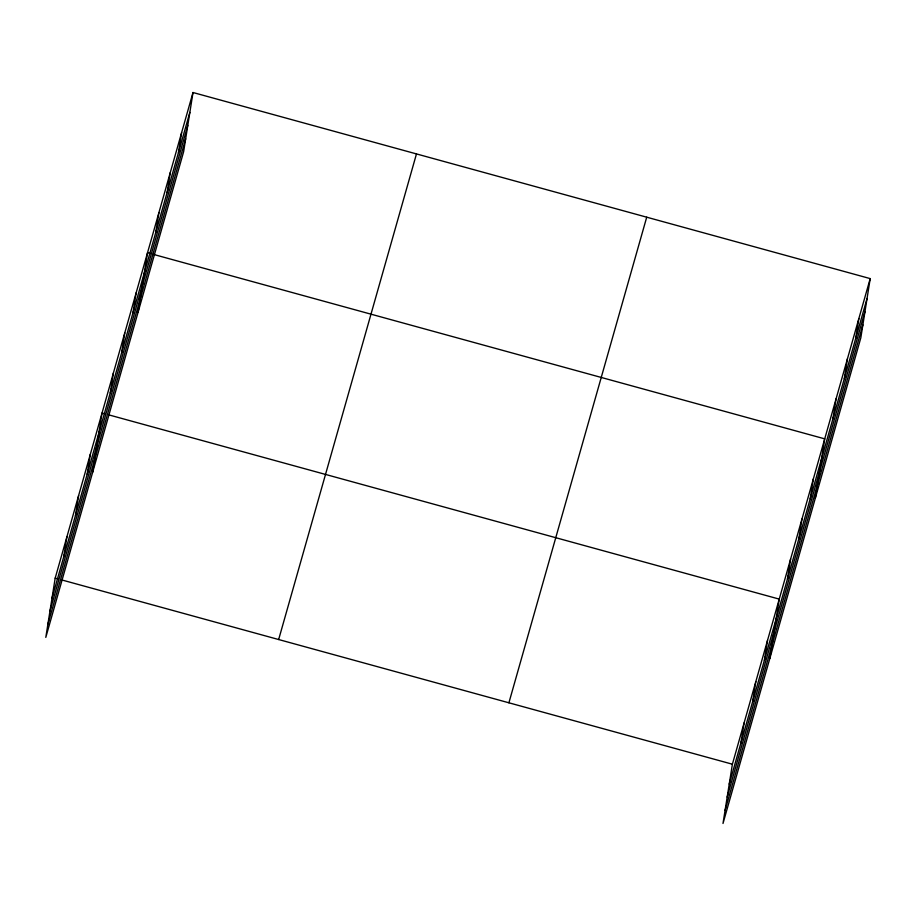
<?xml version="1.0" encoding="UTF-8"?>
<svg xmlns="http://www.w3.org/2000/svg" width="916" height="916" viewBox="0 0 916 916"><rect width="100%" height="100%" fill="white"/><g stroke="black" fill="none" stroke-linecap="round" stroke-linejoin="round"><path stroke-width="1.37" d="M193.001 92.516L55.189 578.122L45.8 637.399L183.612 151.793L193.001 92.516L870.2 278.601L860.811 337.878L722.999 823.484L732.388 764.207L870.2 278.601M63.754 556.745L66.902 536.845M75.467 515.479L78.616 495.567M87.18 474.202L90.329 454.29M92.653 472.29L102.042 413.013L104.756 413.757M110.263 392.861L113.412 372.949M121.633 352.797L124.782 332.897M133.003 312.734L136.152 292.834M138.133 312.035L147.522 252.77L150.235 253.514M155.743 232.607L158.892 212.707M167.113 192.543L170.261 172.643M178.483 152.48L181.631 132.58M740.952 742.842L744.101 722.93M752.666 701.564L755.815 681.653M764.379 660.287L767.528 640.387M769.852 658.375L779.241 599.11L108.821 414.879M787.462 578.946L790.611 559.046M798.832 538.883L801.981 518.983M810.202 498.819L813.351 478.919M815.332 498.121L824.721 438.856L152.938 254.259M832.942 418.692L836.09 398.792M844.312 378.629L847.46 358.728M855.681 338.565L858.83 318.665M52.04 598.022L189.841 112.416M49.979 611.018L187.791 125.412M47.861 624.403L185.673 138.797M278.659 639.528L416.471 153.922M508.907 702.801L646.719 217.195M729.239 784.119L867.051 298.501M727.178 797.103L864.99 311.497M725.06 810.488L862.872 324.882M55.189 578.122L57.891 578.866M61.956 579.988L732.388 764.207"/></g></svg>
